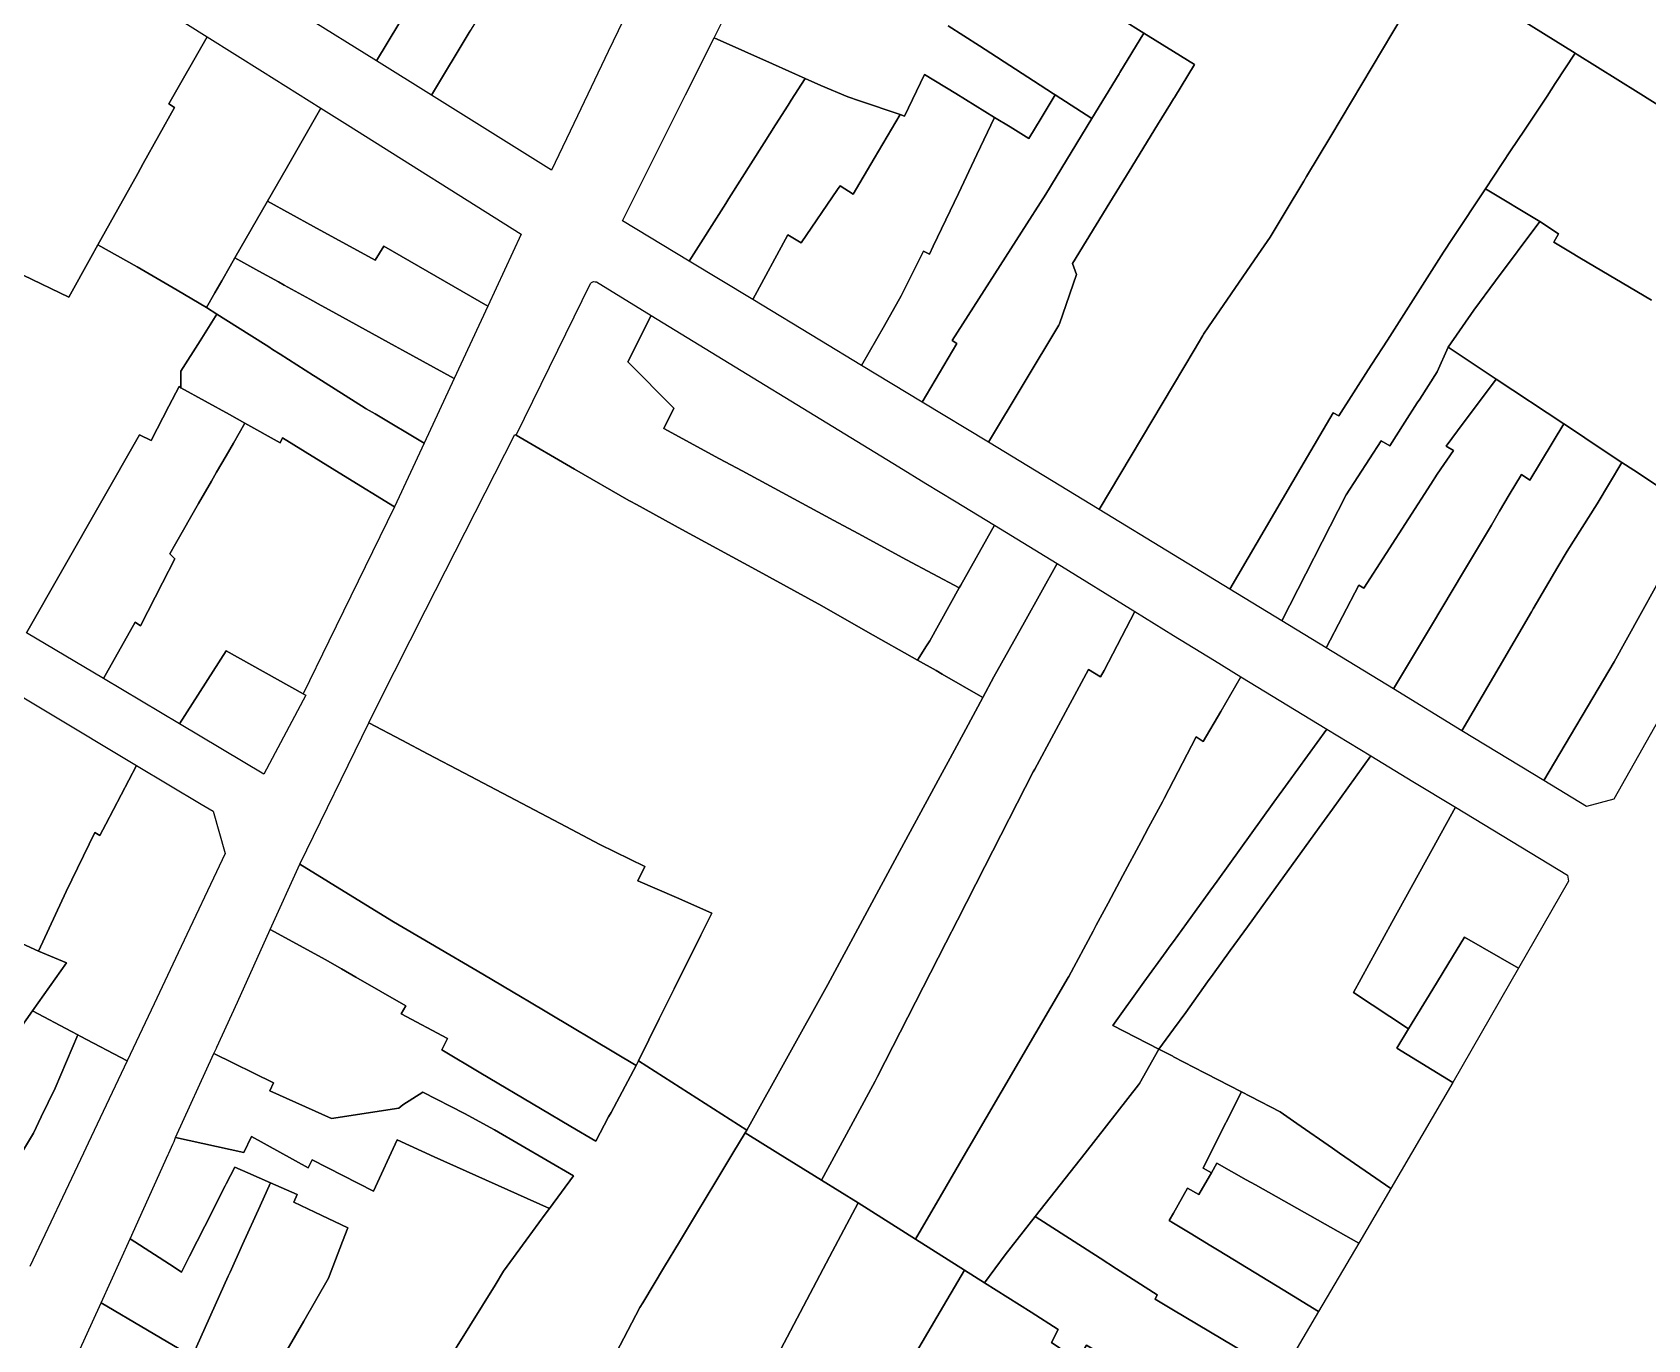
# Model space of a CAD drawing. Header units: metres. Extents: x 3 to 1005126, y 39 to 4383651.
# Drawn here: x 490824.5 to 490939.9, y 4371281.9 to 4371375.3 of the extents above; entities that cross this region are included whole.
import ezdxf

# ---------------------------------------------------------------- set-up
doc = ezdxf.new("R2010")
doc.units = ezdxf.units.M
doc.header["$MEASUREMENT"] = 0
doc.layers.add('TM_Llucmajor', color=7, linetype='Continuous')

msp = doc.modelspace()

# ---------------------------------------------------------------- linework, layer by layer
at = {"layer": 'TM_Llucmajor', "linetype": 'Continuous', "flags": 128}
for points in [[(490849.05, 4371373.3), (490843.84, 4371376.54), (490846.02, 4371380.62), (490847.9, 4371384.15), (490849.83, 4371387.77), (490850.3, 4371388.65), (490852.24, 4371392.3), (490852.83, 4371393.4), (490853.28, 4371394.25), (490855.34, 4371392.84), (490857.18, 4371391.58), (490859.26, 4371390.16), (490857.85, 4371387.84), (490857.52, 4371387.29), (490856.18, 4371385.08), (490854.09, 4371381.62), (490851.82, 4371377.87), (490851.48, 4371377.31), (490849.05, 4371373.3)], [(490852.98, 4371370.85), (490849.05, 4371373.3), (490851.48, 4371377.31), (490851.82, 4371377.87), (490854.09, 4371381.62), (490856.18, 4371385.08), (490857.52, 4371387.29), (490857.85, 4371387.84), (490859.26, 4371390.16), (490861.71, 4371388.49), (490863.44, 4371387.3), (490862.8, 4371386.1), (490861.87, 4371384.38), (490861.24, 4371383.2), (490860.73, 4371382.49), (490860.47, 4371382.13), (490858.39, 4371379.23), (490858.13, 4371379.37), (490855.75, 4371375.43), (490852.98, 4371370.85)], [(490831.95, 4371358.57), (490829.15, 4371360.15), (490832, 4371365.25), (490832.39, 4371365.95), (490834.62, 4371369.95), (490834.22, 4371370.22), (490836.95, 4371375.02), (490840.91, 4371372.53), (490845.08, 4371369.91), (490842.59, 4371365.58), (490841.26, 4371363.26), (490838.93, 4371359.21), (490838.6, 4371358.63), (490837.99, 4371357.57), (490837.5, 4371356.72), (490836.9, 4371355.67), (490834.81, 4371356.9), (490831.95, 4371358.57)], [(490871.39, 4371358.98), (490866.64, 4371361.85), (490871.14, 4371370.86), (490873.17, 4371374.94), (490875.38, 4371373.95), (490877.34, 4371373.08), (490879.68, 4371372.03), (490878.69, 4371370.48), (490878.46, 4371370.12), (490877.57, 4371368.71), (490876.76, 4371367.43), (490874.23, 4371363.45), (490874.01, 4371363.11), (490871.39, 4371358.98)], [(490900.17, 4371369.18), (490902.11, 4371372.36), (490902.16, 4371372.45), (490903.88, 4371375.28), (490906, 4371373.96), (490907.5, 4371373.03), (490906.06, 4371370.67), (490906, 4371370.57), (490905.78, 4371370.22), (490904.86, 4371368.72), (490902.82, 4371365.4), (490901.46, 4371363.17), (490898.78, 4371358.81), (490899.07, 4371358.02), (490898.09, 4371355.18), (490897.86, 4371354.5), (490897.8, 4371354.4), (490892.79, 4371346.04), (490888.05, 4371348.91), (490890.51, 4371353.1), (490890.18, 4371353.3), (490895.14, 4371361.05), (490896.87, 4371363.76), (490900.17, 4371369.18)], [(490880.74, 4371353.33), (490875.93, 4371356.24), (490878.45, 4371360.86), (490879.4, 4371360.28), (490882, 4371364.11), (490882.18, 4371364.37), (490883.11, 4371363.76), (490884.61, 4371366.31), (490886.46, 4371369.45), (490886.77, 4371369.34), (490888.21, 4371372.31), (490890.44, 4371370.95), (490893.21, 4371369.25), (490891.95, 4371366.6), (490890.63, 4371363.82), (490888.83, 4371360.04), (490888.57, 4371359.48), (490888.14, 4371359.7), (490886.55, 4371356.5), (490885.34, 4371354.37), (490883.71, 4371351.53), (490880.74, 4371353.33)], [(490875.93, 4371356.24), (490871.39, 4371358.98), (490874.01, 4371363.11), (490874.23, 4371363.45), (490876.76, 4371367.43), (490877.57, 4371368.71), (490878.46, 4371370.12), (490878.69, 4371370.48), (490879.68, 4371372.03), (490880.79, 4371371.54), (490882.72, 4371370.73), (490883.56, 4371370.44), (490886.46, 4371369.45), (490884.61, 4371366.31), (490883.11, 4371363.76), (490882.18, 4371364.37), (490882, 4371364.11), (490879.4, 4371360.28), (490878.45, 4371360.86), (490875.93, 4371356.24)], [(490844.56, 4371361.45), (490842.9, 4371362.36), (490841.26, 4371363.26), (490842.59, 4371365.58), (490845.08, 4371369.91), (490846.99, 4371368.71), (490859.4, 4371360.9), (490857.01, 4371355.76), (490849.57, 4371360.05), (490848.95, 4371359.04), (490844.56, 4371361.45)], [(490888.05, 4371348.91), (490883.71, 4371351.53), (490885.34, 4371354.37), (490886.55, 4371356.5), (490888.14, 4371359.7), (490888.57, 4371359.48), (490888.83, 4371360.04), (490890.63, 4371363.82), (490891.95, 4371366.6), (490893.21, 4371369.25), (490894.32, 4371368.57), (490895.67, 4371367.74), (490896.54, 4371369.19), (490897.55, 4371370.86), (490900.17, 4371369.18), (490896.87, 4371363.76), (490895.14, 4371361.05), (490890.18, 4371353.3), (490890.51, 4371353.1), (490888.05, 4371348.91)], [(490913.75, 4371333.26), (490910.02, 4371335.53), (490915.1, 4371344.21), (490917.4, 4371348.13), (490917.81, 4371347.92), (490919.91, 4371351.2), (490920.18, 4371351.62), (490921.28, 4371353.33), (490925.29, 4371359.61), (490925.94, 4371360.6), (490928.29, 4371364.14), (490932.17, 4371361.8), (490929.01, 4371357.57), (490927.46, 4371355.48), (490925.63, 4371352.83), (490924.83, 4371351.06), (490923.59, 4371349.12), (490923.42, 4371348.85), (490922.54, 4371347.47), (490921.45, 4371345.77), (490920.83, 4371346.14), (490918.34, 4371342.28), (490913.75, 4371333.26)], [(490840.64, 4371358.27), (490838.93, 4371359.21), (490841.26, 4371363.26), (490842.9, 4371362.36), (490844.56, 4371361.45), (490848.95, 4371359.04), (490849.57, 4371360.05), (490857.01, 4371355.76), (490854.6, 4371350.59), (490850.92, 4371352.62), (490850.39, 4371352.91), (490846.61, 4371354.98), (490845.67, 4371355.5), (490845.09, 4371355.82), (490844.29, 4371356.26), (490842.46, 4371357.27), (490842.06, 4371357.49), (490840.64, 4371358.27)], [(490837.65, 4371355.19), (490836.9, 4371355.67), (490837.5, 4371356.72), (490837.99, 4371357.57), (490838.6, 4371358.63), (490838.93, 4371359.21), (490840.64, 4371358.27), (490842.06, 4371357.49), (490842.46, 4371357.27), (490844.29, 4371356.26), (490845.09, 4371355.82), (490845.67, 4371355.5), (490846.61, 4371354.98), (490850.39, 4371352.91), (490850.92, 4371352.62), (490854.6, 4371350.59), (490852.45, 4371345.98), (490848.95, 4371348.06), (490848.32, 4371348.43), (490848.25, 4371348.47), (490844.67, 4371350.73), (490844.55, 4371350.81), (490842.17, 4371352.33), (490841.63, 4371352.67), (490841.35, 4371352.85), (490839.96, 4371353.73), (490837.65, 4371355.19)], [(490863.2, 4371344.12), (490859.03, 4371346.53), (490861.42, 4371351.41), (490864.34, 4371357.37), (490864.42, 4371357.45), (490864.5, 4371357.49), (490864.59, 4371357.52), (490864.68, 4371357.51), (490864.76, 4371357.49), (490868.67, 4371355.1), (490867.02, 4371351.79), (490870.29, 4371348.47), (490869.58, 4371347.01), (490873.56, 4371344.86), (490875.19, 4371343.98), (490878.03, 4371342.45), (490878.88, 4371341.99), (490881.73, 4371340.44), (490883.47, 4371339.51), (490886.93, 4371337.64), (490890.69, 4371335.62), (490888.58, 4371331.85), (490888.35, 4371331.48), (490887.71, 4371330.46), (490884.17, 4371332.47), (490880.86, 4371334.35), (490876.13, 4371336.93), (490870.87, 4371339.81), (490867.62, 4371341.58), (490867.17, 4371341.83), (490867.08, 4371341.88), (490863.2, 4371344.12)], [(490835.08, 4371349.93), (490835.07, 4371351.11), (490836.44, 4371353.28), (490837.65, 4371355.19), (490839.96, 4371353.73), (490841.35, 4371352.85), (490841.63, 4371352.67), (490842.17, 4371352.33), (490844.55, 4371350.81), (490844.67, 4371350.73), (490848.25, 4371348.47), (490848.32, 4371348.43), (490848.95, 4371348.06), (490852.45, 4371345.98), (490850.33, 4371341.43), (490846.69, 4371343.66), (490842.33, 4371346.34), (490842.16, 4371345.99), (490839.64, 4371347.4), (490838.55, 4371348.01), (490835.08, 4371349.93)], [(490869.58, 4371347.01), (490870.29, 4371348.47), (490867.02, 4371351.79), (490868.67, 4371355.1), (490886.37, 4371344.27), (490888.31, 4371343.08), (490890.34, 4371341.85), (490893.21, 4371340.11), (490890.81, 4371335.82), (490890.69, 4371335.62), (490886.93, 4371337.64), (490883.47, 4371339.51), (490881.73, 4371340.44), (490878.88, 4371341.99), (490878.03, 4371342.45), (490875.19, 4371343.98), (490873.56, 4371344.86), (490869.58, 4371347.01)], [(490916.91, 4371331.33), (490913.75, 4371333.26), (490918.34, 4371342.28), (490920.83, 4371346.14), (490921.45, 4371345.77), (490922.54, 4371347.47), (490923.42, 4371348.85), (490923.59, 4371349.12), (490924.83, 4371351.06), (490925.63, 4371352.83), (490929.06, 4371350.55), (490926.3, 4371346.86), (490925.48, 4371345.76), (490926, 4371345.45), (490924.85, 4371343.76), (490924.38, 4371343.04), (490919.59, 4371335.6), (490919.23, 4371335.82), (490916.91, 4371331.33)], [(490921.72, 4371328.4), (490916.91, 4371331.33), (490919.23, 4371335.82), (490919.59, 4371335.6), (490924.38, 4371343.04), (490924.85, 4371343.76), (490926, 4371345.45), (490925.48, 4371345.76), (490926.3, 4371346.86), (490929.06, 4371350.55), (490933.89, 4371347.34), (490931.45, 4371343.32), (490930.86, 4371343.72), (490929.99, 4371342.27), (490929.3, 4371341.11), (490928.71, 4371340.12), (490926.72, 4371336.78), (490924.43, 4371332.94), (490921.72, 4371328.4)], [(490829.55, 4371329.14), (490824.04, 4371332.42), (490829.32, 4371341.68), (490832.11, 4371346.57), (490832.94, 4371346.17), (490834.22, 4371348.62), (490834.94, 4371350.01), (490835.08, 4371349.93), (490838.55, 4371348.01), (490839.64, 4371347.4), (490838.83, 4371345.98), (490838.3, 4371345.06), (490837.63, 4371343.9), (490837.26, 4371343.25), (490836.34, 4371341.65), (490834.69, 4371338.78), (490834.28, 4371338.07), (490834.63, 4371337.71), (490833.75, 4371335.98), (490832.18, 4371332.91), (490831.81, 4371333.17), (490829.55, 4371329.14)], [(490834.98, 4371325.9), (490829.55, 4371329.14), (490831.81, 4371333.17), (490832.18, 4371332.91), (490833.75, 4371335.98), (490834.63, 4371337.71), (490834.28, 4371338.07), (490834.69, 4371338.78), (490836.34, 4371341.65), (490837.26, 4371343.25), (490837.63, 4371343.9), (490838.3, 4371345.06), (490838.83, 4371345.98), (490839.64, 4371347.4), (490842.16, 4371345.99), (490842.33, 4371346.34), (490846.69, 4371343.66), (490850.33, 4371341.43), (490845.64, 4371331.82), (490843.8, 4371328.06), (490838.32, 4371331.12), (490834.98, 4371325.9)], [(490926.61, 4371325.42), (490921.72, 4371328.4), (490924.43, 4371332.94), (490926.72, 4371336.78), (490928.71, 4371340.12), (490929.3, 4371341.11), (490929.99, 4371342.27), (490930.86, 4371343.72), (490931.45, 4371343.32), (490933.89, 4371347.34), (490935.15, 4371346.51), (490935.4, 4371346.34), (490936.48, 4371345.62), (490938.03, 4371344.59), (490936.27, 4371341.64), (490934.12, 4371338.26), (490933.46, 4371337.14), (490931.7, 4371334.12), (490931.58, 4371333.92), (490929.26, 4371329.95), (490926.61, 4371325.42)], [(490850.87, 4371324.74), (490848.5, 4371325.99), (490849.23, 4371327.48), (490852.56, 4371334.03), (490858.94, 4371346.58), (490859.03, 4371346.53), (490863.2, 4371344.12), (490867.08, 4371341.88), (490867.17, 4371341.83), (490867.62, 4371341.58), (490870.87, 4371339.81), (490876.13, 4371336.93), (490880.86, 4371334.35), (490884.17, 4371332.47), (490887.71, 4371330.46), (490889.03, 4371329.71), (490889.47, 4371329.46), (490892.38, 4371327.8), (490891.15, 4371325.52), (490890.03, 4371323.45), (490889.32, 4371322.14), (490886.43, 4371316.78), (490881.3, 4371307.28), (490875.51, 4371296.87), (490867.77, 4371301.82), (490869.25, 4371304.82), (490870.32, 4371306.97), (490872.22, 4371310.8), (490873, 4371312.38), (490870.48, 4371313.49), (490867.72, 4371314.7), (490868.22, 4371315.72), (490865, 4371317.29), (490862.17, 4371318.78), (490858.05, 4371320.95), (490855.28, 4371322.41), (490852.74, 4371323.75), (490850.87, 4371324.74)], [(490940.79, 4371342.78), (490943.42, 4371341.06), (490941.74, 4371338.03), (490939.32, 4371333.66), (490937.48, 4371330.34), (490932.45, 4371321.86), (490926.61, 4371325.42), (490929.26, 4371329.95), (490931.58, 4371333.92), (490931.7, 4371334.12), (490933.46, 4371337.14), (490934.12, 4371338.26), (490936.27, 4371341.64), (490938.03, 4371344.59), (490938.89, 4371344.03), (490940.79, 4371342.78)], [(490947.61, 4371338.56), (490945.93, 4371335.58), (490941.5, 4371327.7), (490937.47, 4371320.53), (490935.5, 4371320), (490932.45, 4371321.86), (490937.48, 4371330.34), (490939.32, 4371333.66), (490941.74, 4371338.03), (490943.42, 4371341.06), (490947.62, 4371338.57), (490947.61, 4371338.56)], [(490889.03, 4371329.71), (490887.71, 4371330.46), (490888.35, 4371331.48), (490888.58, 4371331.85), (490890.69, 4371335.62), (490890.81, 4371335.82), (490893.21, 4371340.11), (490897.68, 4371337.36), (490895.35, 4371333.18), (490893.17, 4371329.26), (490892.38, 4371327.8), (490889.47, 4371329.46), (490889.03, 4371329.71)], [(490877.72, 4371295.23), (490875.39, 4371296.67), (490875.51, 4371296.87), (490881.3, 4371307.28), (490886.43, 4371316.78), (490889.32, 4371322.14), (490890.03, 4371323.45), (490891.15, 4371325.52), (490892.38, 4371327.8), (490893.17, 4371329.26), (490895.35, 4371333.18), (490897.68, 4371337.36), (490903.24, 4371333.93), (490901.04, 4371329.73), (490900.79, 4371329.26), (490899.93, 4371329.79), (490897.45, 4371325.2), (490896.08, 4371322.67), (490895.98, 4371322.49), (490892.52, 4371315.72), (490890.56, 4371311.87), (490889.73, 4371310.25), (490884.86, 4371300.7), (490884.68, 4371300.37), (490882.63, 4371296.59), (490881.89, 4371295.23), (490880.84, 4371293.3), (490877.72, 4371295.23)], [(490883.46, 4371291.68), (490880.84, 4371293.3), (490881.89, 4371295.23), (490882.63, 4371296.59), (490884.68, 4371300.37), (490884.86, 4371300.7), (490889.73, 4371310.25), (490890.56, 4371311.87), (490892.52, 4371315.72), (490895.98, 4371322.49), (490896.08, 4371322.67), (490897.45, 4371325.2), (490899.93, 4371329.79), (490900.79, 4371329.26), (490901.04, 4371329.73), (490903.24, 4371333.93), (490906, 4371332.23), (490908.93, 4371330.43), (490910.81, 4371329.27), (490909.37, 4371326.78), (490908.13, 4371324.64), (490907.62, 4371324.98), (490906, 4371321.86), (490905.33, 4371320.57), (490905.21, 4371320.33), (490904.22, 4371318.49), (490903.68, 4371317.49), (490902.38, 4371315.06), (490901.33, 4371313.1), (490900.48, 4371311.51), (490900.25, 4371311.08), (490898.52, 4371307.85), (490898.48, 4371307.78), (490891.37, 4371295.62), (490891.14, 4371295.23), (490889.32, 4371292.1), (490887.56, 4371289.09), (490883.46, 4371291.68)], [(490843.8, 4371328.06), (490844, 4371327.95), (490841, 4371322.32), (490834.98, 4371325.9), (490838.32, 4371331.12), (490843.8, 4371328.06)], [(490891.06, 4371286.87), (490887.56, 4371289.09), (490889.32, 4371292.1), (490891.14, 4371295.23), (490891.37, 4371295.62), (490898.48, 4371307.78), (490898.52, 4371307.85), (490900.25, 4371311.08), (490900.48, 4371311.51), (490901.33, 4371313.1), (490902.38, 4371315.06), (490903.68, 4371317.49), (490904.22, 4371318.49), (490905.21, 4371320.33), (490905.33, 4371320.57), (490906, 4371321.86), (490907.62, 4371324.98), (490908.13, 4371324.64), (490909.37, 4371326.78), (490910.81, 4371329.27), (490916.95, 4371325.54), (490914.19, 4371321.72), (490913.17, 4371320.31), (490909.11, 4371314.67), (490908.59, 4371313.94), (490906.92, 4371311.64), (490906, 4371310.36), (490905.7, 4371309.94), (490905.47, 4371309.63), (490903.89, 4371307.44), (490901.67, 4371304.36), (490904.96, 4371302.65), (490903.56, 4371300.21), (490903.5, 4371300.1), (490899.68, 4371295.23), (490896.11, 4371290.69), (490893.96, 4371287.95), (490892.49, 4371285.97), (490891.06, 4371286.87)], [(490850.26, 4371311.75), (490847.67, 4371313.35), (490843.57, 4371315.87), (490848.5, 4371325.99), (490850.87, 4371324.74), (490852.74, 4371323.75), (490855.28, 4371322.41), (490858.05, 4371320.95), (490862.17, 4371318.78), (490865, 4371317.29), (490868.22, 4371315.72), (490867.72, 4371314.7), (490870.48, 4371313.49), (490873, 4371312.38), (490872.22, 4371310.8), (490870.32, 4371306.97), (490869.25, 4371304.82), (490867.77, 4371301.82), (490867.6, 4371301.5), (490859.86, 4371306.12), (490859.45, 4371306.36), (490856.64, 4371308.01), (490852.91, 4371310.2), (490850.26, 4371311.75)], [(490904.96, 4371302.65), (490901.67, 4371304.36), (490903.89, 4371307.44), (490905.47, 4371309.63), (490905.7, 4371309.94), (490906, 4371310.36), (490906.92, 4371311.64), (490908.59, 4371313.94), (490909.11, 4371314.67), (490913.17, 4371320.31), (490914.19, 4371321.72), (490916.95, 4371325.54), (490920.11, 4371323.62), (490917.35, 4371319.81), (490916.4, 4371318.5), (490912.26, 4371312.76), (490911.28, 4371311.41), (490910.05, 4371309.71), (490908.83, 4371308.01), (490908.44, 4371307.48), (490906.87, 4371305.29), (490906, 4371304.09), (490904.96, 4371302.65)], [(490827.71, 4371303.68), (490827.26, 4371303.92), (490824.47, 4371305.39), (490826.9, 4371308.82), (490824.91, 4371309.66), (490826.87, 4371313.92), (490828.93, 4371318.15), (490829.29, 4371317.93), (490829.71, 4371318.73), (490831.91, 4371322.94), (490836.52, 4371320.18), (490837.38, 4371319.67), (490838.24, 4371316.64), (490834.89, 4371309.55), (490833.16, 4371305.9), (490831.23, 4371301.82), (490827.88, 4371303.59), (490827.71, 4371303.68)], [(490906, 4371302.12), (490905.95, 4371302.15), (490904.96, 4371302.65), (490906, 4371304.09), (490906.87, 4371305.29), (490908.44, 4371307.48), (490908.83, 4371308.01), (490910.05, 4371309.71), (490911.28, 4371311.41), (490912.26, 4371312.76), (490916.4, 4371318.5), (490917.35, 4371319.81), (490920.11, 4371323.62), (490923.11, 4371321.8), (490926.16, 4371319.95), (490924.49, 4371316.92), (490921.61, 4371311.71), (490920.51, 4371309.72), (490918.85, 4371306.71), (490922.79, 4371304.1), (490921.96, 4371302.73), (490925.97, 4371300.28), (490923.01, 4371295.23), (490921.53, 4371292.71), (490917.87, 4371295.23), (490917.35, 4371295.59), (490914.8, 4371297.35), (490913.62, 4371298.17), (490911.51, 4371299.27), (490910.86, 4371299.6), (490908.32, 4371300.92), (490908.22, 4371300.97), (490906, 4371302.12)], [(490922.79, 4371304.1), (490918.85, 4371306.71), (490920.51, 4371309.72), (490921.61, 4371311.71), (490924.49, 4371316.92), (490926.16, 4371319.95), (490934.15, 4371315.09), (490934.22, 4371314.66), (490931.85, 4371310.53), (490930.66, 4371308.45), (490926.79, 4371310.67), (490925.93, 4371309.25), (490924.52, 4371306.95), (490922.79, 4371304.1)], [(490846.56, 4371308.39), (490845.43, 4371309.04), (490841.46, 4371311.21), (490843.57, 4371315.87), (490847.67, 4371313.35), (490850.26, 4371311.75), (490852.91, 4371310.2), (490856.64, 4371308.01), (490859.45, 4371306.36), (490859.86, 4371306.12), (490867.6, 4371301.5), (490865.81, 4371298.13), (490865.64, 4371297.82), (490864.72, 4371296.08), (490862.93, 4371297.14), (490860.78, 4371298.41), (490856.5, 4371300.95), (490853.72, 4371302.6), (490854.13, 4371303.41), (490850.81, 4371305.19), (490851.14, 4371305.76), (490847.57, 4371307.81), (490846.56, 4371308.39)], [(490812.07, 4371288.3), (490808.58, 4371290.53), (490811.2, 4371294.98), (490811.34, 4371295.23), (490813.43, 4371299.01), (490813.75, 4371299.59), (490815.93, 4371303.52), (490821.08, 4371311.41), (490824.91, 4371309.66), (490826.9, 4371308.82), (490824.47, 4371305.39), (490822.32, 4371302.35), (490822.01, 4371301.85), (490820.88, 4371300.05), (490820.43, 4371299.33), (490818.08, 4371295.59), (490817.85, 4371295.23), (490815.96, 4371292.2), (490814.6, 4371293.05), (490812.07, 4371288.3)], [(490925.97, 4371300.28), (490921.96, 4371302.73), (490922.79, 4371304.1), (490924.52, 4371306.95), (490925.93, 4371309.25), (490926.79, 4371310.67), (490930.66, 4371308.45), (490925.97, 4371300.28)], [(490817.5, 4371284.83), (490812.07, 4371288.3), (490814.6, 4371293.05), (490815.96, 4371292.2), (490817.85, 4371295.23), (490818.08, 4371295.59), (490820.43, 4371299.33), (490820.88, 4371300.05), (490822.01, 4371301.85), (490822.32, 4371302.35), (490824.47, 4371305.39), (490827.26, 4371303.92), (490827.71, 4371303.68), (490826.09, 4371299.88), (490825.1, 4371297.82), (490824.54, 4371296.66), (490823.69, 4371295.23), (490822.6, 4371293.41), (490822.24, 4371292.79), (490820.29, 4371289.51), (490817.5, 4371284.83)], [(490837.43, 4371302.35), (490841.7, 4371300.26), (490841.44, 4371299.69), (490845.84, 4371297.71), (490850.65, 4371298.44), (490850.94, 4371298.69), (490852.35, 4371299.59), (490855.35, 4371298.06), (490857.48, 4371296.89), (490863.13, 4371293.6), (490861.41, 4371291.27), (490853.18, 4371294.96), (490850.52, 4371296.17), (490848.84, 4371292.51), (490844.45, 4371294.76), (490844.18, 4371294.17), (490840.13, 4371296.41), (490839.56, 4371295.28), (490834.7, 4371296.34), (490837.43, 4371302.35)], [(490908.71, 4371293.83), (490908.11, 4371294.16), (490908.65, 4371295.23), (490910.86, 4371299.6), (490911.51, 4371299.27), (490913.62, 4371298.17), (490914.8, 4371297.35), (490917.35, 4371295.59), (490917.87, 4371295.23), (490921.53, 4371292.71), (490919.23, 4371288.8), (490911.85, 4371292.96), (490911.19, 4371293.33), (490909.09, 4371294.51), (490908.71, 4371293.83)], [(490838.59, 4371286.73), (490838.46, 4371286.44), (490835.89, 4371280.7), (490832.7, 4371282.58), (490829.37, 4371284.54), (490831.44, 4371289.1), (490834.59, 4371287.07), (490835.12, 4371286.73), (490835.69, 4371287.86), (490836.79, 4371290.02), (490838.24, 4371292.88), (490838.32, 4371293.04), (490838.92, 4371294.23), (490839.85, 4371293.82), (490841.48, 4371293.11), (490840.73, 4371291.47), (490839.47, 4371288.7), (490838.59, 4371286.73)], [(490906, 4371290.23), (490905.7, 4371290.41), (490906, 4371290.94), (490906.67, 4371292.12), (490907.01, 4371292.72), (490907.82, 4371292.26), (490908.57, 4371293.59), (490908.71, 4371293.83), (490909.09, 4371294.51), (490911.19, 4371293.33), (490911.85, 4371292.96), (490919.23, 4371288.8), (490916.36, 4371283.91), (490913.83, 4371285.45), (490909.26, 4371288.24), (490908.66, 4371288.6), (490907.19, 4371289.5), (490906, 4371290.23)], [(490833.87, 4371273.46), (490826.82, 4371278.56), (490826.76, 4371278.78), (490829.37, 4371284.54), (490832.7, 4371282.58), (490835.89, 4371280.7), (490838.46, 4371286.44), (490838.59, 4371286.73), (490839.47, 4371288.7), (490840.73, 4371291.47), (490841.48, 4371293.11), (490843.38, 4371292.28), (490843.15, 4371291.72), (490844.65, 4371291.01), (490847.01, 4371289.9), (490846.63, 4371288.92), (490845.62, 4371286.29), (490843.85, 4371283.23), (490838.76, 4371274.45), (490836.91, 4371271.26), (490833.87, 4371273.46)], [(490895.82, 4371283.86), (490892.49, 4371285.97), (490893.96, 4371287.95), (490896.11, 4371290.69), (490900.75, 4371287.71), (490901.92, 4371286.96), (490904.83, 4371285.09), (490904.68, 4371284.8), (490906, 4371284.01), (490911.17, 4371280.93), (490913.72, 4371279.4), (490911.02, 4371274.8), (490906, 4371277.8), (490903.67, 4371279.19), (490902.02, 4371280.18), (490899.79, 4371281.51), (490899.13, 4371280.42), (490897.27, 4371281.69), (490897.77, 4371282.63), (490895.82, 4371283.86)], [(490890.45, 4371275.94), (490886.12, 4371278.43), (490886.42, 4371278.95), (490886.58, 4371279.24), (490889.09, 4371283.51), (490891.06, 4371286.87), (490892.49, 4371285.97), (490895.82, 4371283.86), (490897.77, 4371282.63), (490897.27, 4371281.69), (490899.13, 4371280.42), (490899.79, 4371281.51), (490902.02, 4371280.18), (490903.67, 4371279.19), (490906, 4371277.8), (490911.02, 4371274.8), (490906.73, 4371266.99), (490906, 4371267.38), (490898.9, 4371271.22), (490896.94, 4371272.27), (490894.87, 4371273.39), (490892.68, 4371274.65), (490892.19, 4371274.93), (490890.45, 4371275.94)]]:
    msp.add_lwpolyline(points, close=True, dxfattribs=at)
for points in [[(490816.41, 4371387.94), (490825.63, 4371382.14), (490836.95, 4371375.02), (490834.22, 4371370.22), (490834.62, 4371369.95), (490832.39, 4371365.95), (490832, 4371365.25), (490829.15, 4371360.15), (490828.64, 4371359.23), (490827.06, 4371356.4), (490823.81, 4371357.97)], [(490941.9, 4371369.35), (490939.2, 4371371.03), (490934.85, 4371373.75), (490934.71, 4371373.84), (490927.91, 4371378.09), (490927.91, 4371378.09), (490927.81, 4371378.15), (490925.27, 4371379.74), (490926.52, 4371381.44), (490929.4, 4371385.38), (490931.65, 4371383.88), (490931.77, 4371383.8), (490936.05, 4371381.18), (490937.9, 4371380.05), (490941.9, 4371377.6)], [(490889.9, 4371375.8), (490892.14, 4371374.36), (490893.35, 4371373.58), (490893.89, 4371373.23), (490896, 4371371.87), (490897.43, 4371370.94), (490897.55, 4371370.86), (490896.54, 4371369.19), (490895.67, 4371367.74), (490894.32, 4371368.57), (490893.21, 4371369.25), (490890.44, 4371370.95), (490888.21, 4371372.31), (490886.77, 4371369.34), (490886.46, 4371369.45), (490883.56, 4371370.44), (490882.72, 4371370.73), (490880.79, 4371371.54), (490879.68, 4371372.03), (490877.34, 4371373.08), (490875.38, 4371373.95), (490875.38, 4371373.95), (490873.17, 4371374.94), (490877.41, 4371383.44)], [(490867.72, 4371378.38), (490865.61, 4371373.96), (490863.41, 4371369.36), (490861.56, 4371365.48), (490852.98, 4371370.85), (490855.75, 4371375.43)], [(490927.91, 4371378.09), (490934.71, 4371373.84), (490933.28, 4371371.68), (490932.69, 4371370.78), (490931.08, 4371368.35), (490930.09, 4371366.86), (490928.29, 4371364.14), (490925.94, 4371360.6), (490925.29, 4371359.61), (490921.28, 4371353.33), (490920.18, 4371351.62), (490919.91, 4371351.2), (490917.81, 4371347.92), (490917.4, 4371348.13), (490915.1, 4371344.21), (490910.02, 4371335.53), (490906, 4371337.98), (490906, 4371337.98), (490900.69, 4371341.22), (490906, 4371350.14), (490907.47, 4371352.61), (490908.1, 4371353.66), (490908.15, 4371353.75), (490908.51, 4371354.28), (490910.12, 4371356.64), (490912.05, 4371359.45), (490912.9, 4371360.69), (490913.97, 4371362.47), (490915.3, 4371364.69), (490915.5, 4371365.02), (490917.23, 4371367.92), (490922.42, 4371376.58)], [(490902.28, 4371376.27), (490903.88, 4371375.28), (490902.16, 4371372.45), (490902.11, 4371372.36), (490900.17, 4371369.18), (490897.55, 4371370.86), (490897.43, 4371370.94), (490896, 4371371.87), (490893.89, 4371373.23), (490893.35, 4371373.58), (490892.14, 4371374.36), (490889.9, 4371375.8)], [(490922.42, 4371376.58), (490917.23, 4371367.92), (490915.5, 4371365.02), (490915.3, 4371364.69), (490913.97, 4371362.47), (490912.9, 4371360.69), (490912.05, 4371359.45), (490910.12, 4371356.64), (490908.51, 4371354.28), (490908.15, 4371353.75), (490908.1, 4371353.66), (490907.47, 4371352.61), (490906, 4371350.14), (490900.69, 4371341.22), (490900.69, 4371341.22), (490892.79, 4371346.04), (490897.8, 4371354.4), (490897.86, 4371354.5), (490898.09, 4371355.18), (490899.07, 4371358.02), (490898.78, 4371358.81), (490901.46, 4371363.17), (490902.82, 4371365.4), (490904.86, 4371368.72), (490905.78, 4371370.22), (490906, 4371370.57), (490906.06, 4371370.67), (490907.5, 4371373.03), (490906, 4371373.96), (490903.88, 4371375.28), (490902.28, 4371376.27)], [(490940.16, 4371356.18), (490935.04, 4371359.22), (490934.37, 4371359.62), (490933.18, 4371360.33), (490933.51, 4371360.94), (490932.17, 4371361.8), (490932.17, 4371361.8), (490928.29, 4371364.14), (490930.09, 4371366.86), (490931.08, 4371368.35), (490932.69, 4371370.78), (490933.28, 4371371.68), (490934.71, 4371373.84), (490934.85, 4371373.75), (490939.2, 4371371.03), (490941.9, 4371369.35)], [(490940.79, 4371342.78), (490938.89, 4371344.03), (490938.03, 4371344.59), (490936.48, 4371345.62), (490935.4, 4371346.34), (490935.15, 4371346.51), (490933.89, 4371347.34), (490929.06, 4371350.55), (490929.06, 4371350.55), (490925.63, 4371352.83), (490927.46, 4371355.48), (490929.01, 4371357.57), (490932.17, 4371361.8), (490933.51, 4371360.94), (490933.18, 4371360.33), (490934.37, 4371359.62), (490935.04, 4371359.22), (490940.16, 4371356.18)], [(490823.81, 4371357.97), (490827.06, 4371356.4), (490828.64, 4371359.23), (490829.15, 4371360.15), (490831.95, 4371358.57), (490834.81, 4371356.9), (490836.9, 4371355.67), (490837.65, 4371355.19), (490836.44, 4371353.28), (490835.07, 4371351.11), (490835.08, 4371349.93), (490834.94, 4371350.01), (490834.22, 4371348.62), (490832.94, 4371346.17), (490832.11, 4371346.57), (490829.32, 4371341.68), (490824.04, 4371332.42)], [(490819.24, 4371330.53), (490831.91, 4371322.94), (490829.71, 4371318.73), (490829.29, 4371317.93), (490828.93, 4371318.15), (490826.87, 4371313.92), (490824.91, 4371309.66), (490821.08, 4371311.41)], [(490851.99, 4371276.88), (490857.52, 4371285.8), (490858.13, 4371286.79), (490859.3, 4371288.39), (490859.49, 4371288.65), (490859.75, 4371289), (490861.11, 4371290.86), (490861.41, 4371291.27), (490863.13, 4371293.6), (490857.48, 4371296.89), (490855.35, 4371298.06), (490852.35, 4371299.59), (490850.94, 4371298.69), (490850.65, 4371298.44), (490845.84, 4371297.71), (490841.44, 4371299.69), (490841.7, 4371300.26), (490837.43, 4371302.35), (490837.62, 4371302.73), (490837.65, 4371302.8), (490837.65, 4371302.8), (490839.11, 4371306.02), (490841.46, 4371311.21), (490845.43, 4371309.04), (490846.56, 4371308.39), (490847.57, 4371307.81), (490851.14, 4371305.76), (490850.81, 4371305.19), (490854.13, 4371303.41), (490853.72, 4371302.6), (490856.5, 4371300.95), (490860.78, 4371298.41), (490862.93, 4371297.14), (490864.72, 4371296.08), (490865.64, 4371297.82), (490865.81, 4371298.13), (490867.6, 4371301.5), (490867.77, 4371301.82), (490875.51, 4371296.87), (490875.39, 4371296.67), (490874.52, 4371295.23), (490873.29, 4371293.19), (490871.92, 4371290.91), (490870.7, 4371288.9), (490869.63, 4371287.12), (490868.08, 4371284.54), (490867.87, 4371284.2), (490862.49, 4371273.89)], [(490823.69, 4371295.23), (490824.54, 4371296.66), (490825.1, 4371297.82), (490826.09, 4371299.88), (490827.71, 4371303.68), (490827.88, 4371303.59), (490831.23, 4371301.82), (490828.45, 4371295.94), (490828.11, 4371295.23), (490824.28, 4371287.12)], [(490911.17, 4371280.93), (490906, 4371284.01), (490904.68, 4371284.8), (490904.83, 4371285.09), (490901.92, 4371286.96), (490900.75, 4371287.71), (490900.75, 4371287.71), (490896.11, 4371290.69), (490899.68, 4371295.23), (490903.5, 4371300.1), (490903.56, 4371300.21), (490904.96, 4371302.65), (490905.95, 4371302.15), (490906, 4371302.12), (490908.22, 4371300.97), (490908.32, 4371300.92), (490910.86, 4371299.6), (490908.65, 4371295.23), (490908.11, 4371294.16), (490908.71, 4371293.83), (490908.57, 4371293.59), (490907.82, 4371292.26), (490907.01, 4371292.72), (490906.67, 4371292.12), (490906, 4371290.94), (490905.7, 4371290.41), (490906, 4371290.23), (490907.19, 4371289.5), (490908.66, 4371288.6), (490909.26, 4371288.24), (490913.83, 4371285.45), (490916.36, 4371283.91), (490913.72, 4371279.4)], [(490838.76, 4371274.45), (490843.85, 4371283.23), (490845.62, 4371286.29), (490846.63, 4371288.92), (490847.01, 4371289.9), (490844.65, 4371291.01), (490843.15, 4371291.72), (490843.38, 4371292.28), (490841.48, 4371293.11), (490839.85, 4371293.82), (490838.92, 4371294.23), (490838.32, 4371293.04), (490838.24, 4371292.88), (490836.79, 4371290.02), (490835.69, 4371287.86), (490835.12, 4371286.73), (490834.59, 4371287.07), (490831.44, 4371289.1), (490834.17, 4371295.13), (490834.22, 4371295.23), (490834.51, 4371295.87), (490834.51, 4371295.87), (490834.59, 4371296.05), (490834.7, 4371296.34), (490839.56, 4371295.28), (490840.13, 4371296.41), (490844.18, 4371294.17), (490844.45, 4371294.76), (490848.84, 4371292.51), (490850.52, 4371296.17), (490853.18, 4371294.96), (490861.41, 4371291.27), (490861.11, 4371290.86), (490859.75, 4371289), (490859.49, 4371288.65), (490859.3, 4371288.39), (490858.13, 4371286.79), (490857.52, 4371285.8), (490851.99, 4371276.88)], [(490862.49, 4371273.89), (490867.87, 4371284.2), (490868.08, 4371284.54), (490869.63, 4371287.12), (490870.7, 4371288.9), (490871.92, 4371290.91), (490873.29, 4371293.19), (490874.52, 4371295.23), (490875.39, 4371296.67), (490877.72, 4371295.23), (490880.84, 4371293.3), (490883.46, 4371291.68), (490881.42, 4371287.82), (490877.01, 4371279.46)], [(490877.01, 4371279.46), (490881.42, 4371287.82), (490883.46, 4371291.68), (490887.56, 4371289.09), (490891.06, 4371286.87), (490889.09, 4371283.51), (490886.58, 4371279.24)]]:
    msp.add_lwpolyline(points, dxfattribs=at)

doc.saveas('drawing.dxf')
